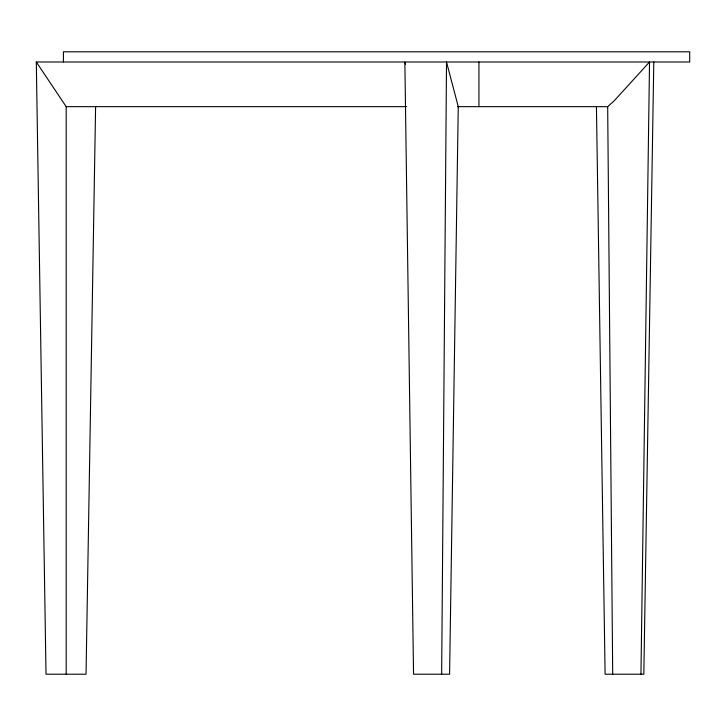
<?xml version="1.0" encoding="UTF-8"?>
<svg xmlns="http://www.w3.org/2000/svg" width="726" height="726" viewBox="0 0 726 726"><rect width="100%" height="100%" fill="white"/><g stroke="black" fill="none" stroke-linecap="round" stroke-linejoin="round"><path stroke-width="1.09" d="M441.653 674.209L446.517 61.991L458.26 106.658L449.585 674.209L413.548 674.209L404.863 61.991L405.48 64.151M640.949 674.209L649.534 61.991L614.205 100.814L607.68 106.658L457.489 106.658M653.799 61.991L643.826 674.209L605.103 674.209L596.436 106.658M95.596 106.658L86.04 674.209L46.019 674.209L36.3 61.991L689.7 61.991L689.7 51.791L63.425 51.791L63.425 61.991M36.3 61.991L66.184 106.658L406.687 106.658M607.68 106.658L612.699 674.209M478.933 61.991L478.933 106.658M66.184 106.658L66.184 674.209"/></g></svg>
